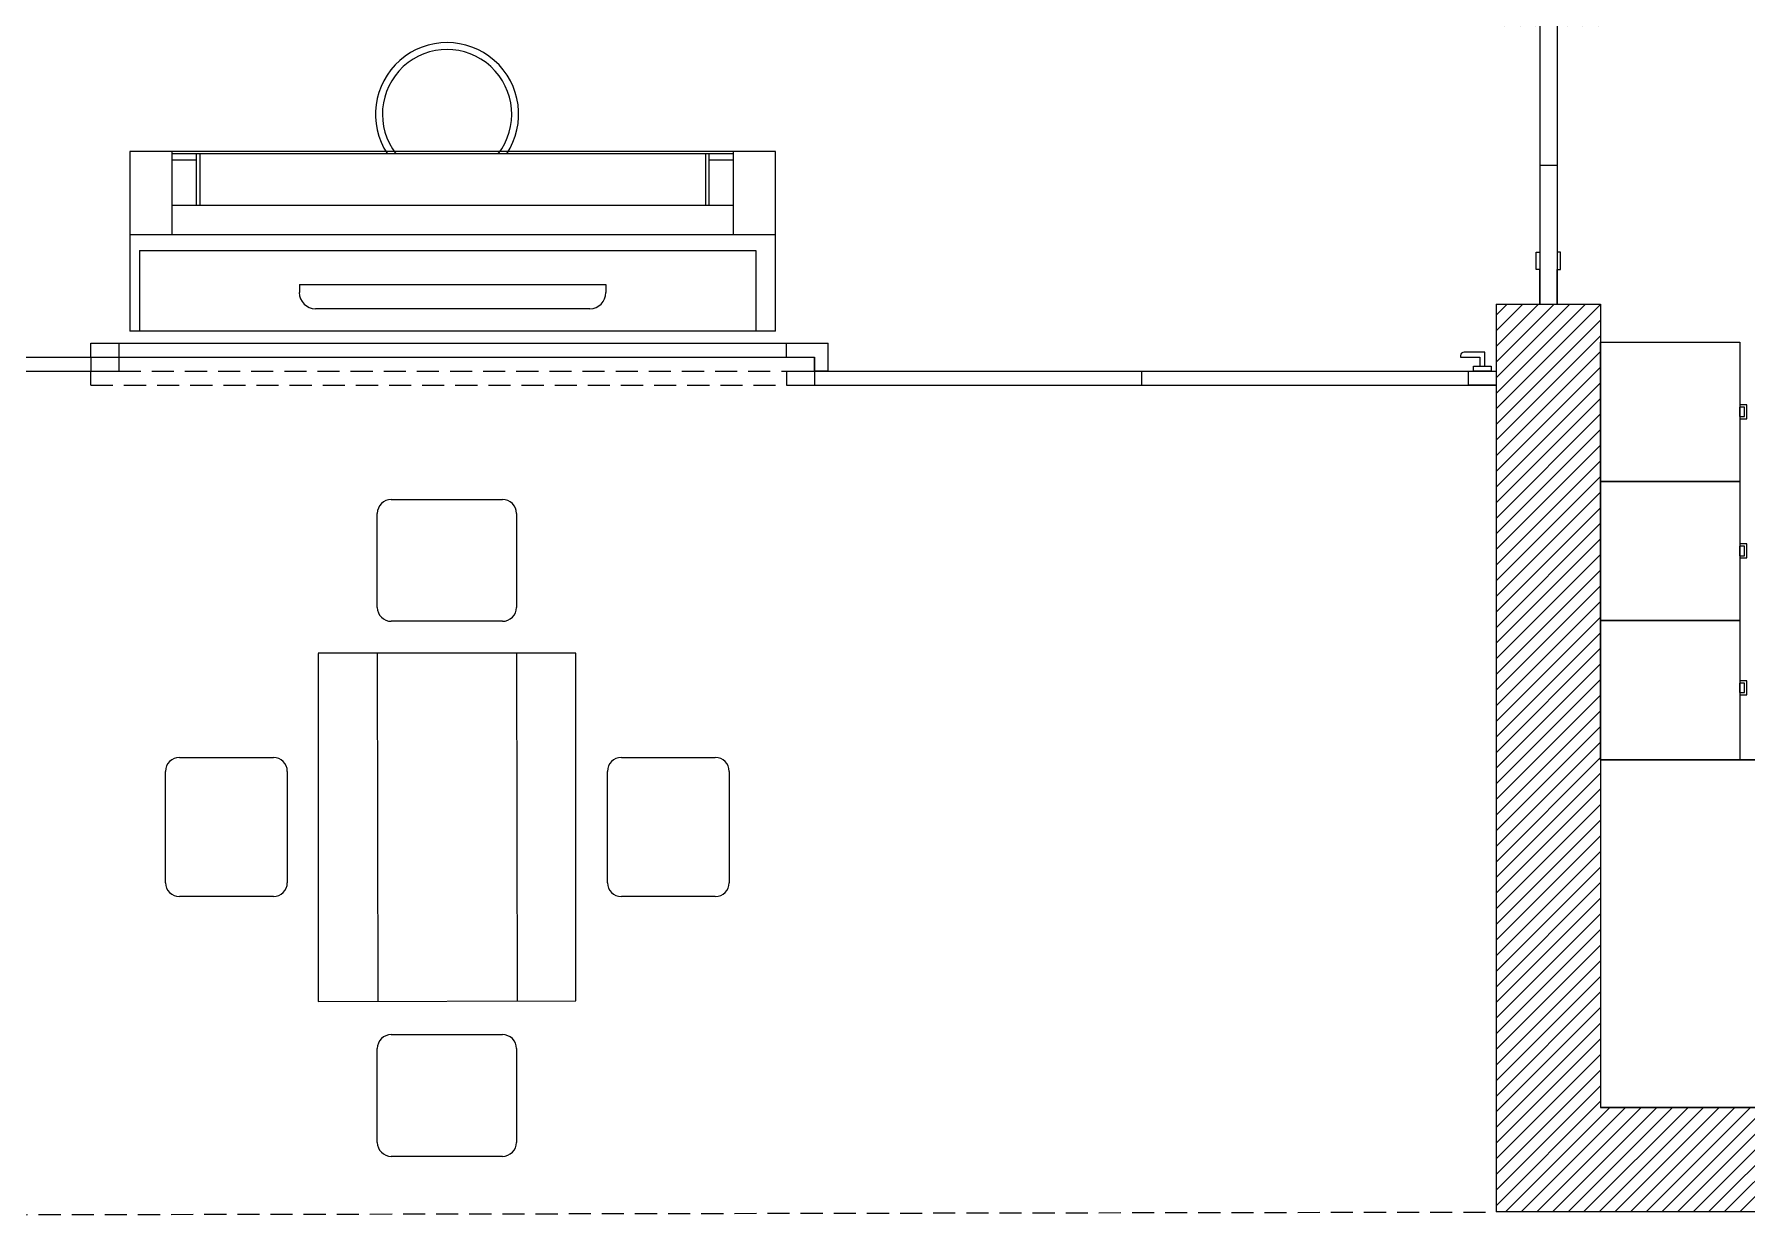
# Model space of a CAD drawing. Header units: millimetres. Extents: x 935 to 13922, y 3203 to 7816.
# Drawn here: x 4214.2 to 4706.5, y 6125.2 to 6464.8 of the extents above; entities that cross this region are included whole.
import ezdxf

# ---------------------------------------------------------------- set-up
doc = ezdxf.new("R2010")
doc.units = ezdxf.units.MM
doc.linetypes.add('TRATTEGGIATA2', pattern=[9.525, 6.35, -3.175])
doc.layers.get('0').update_dxf_attribs({"lineweight": 20})
for name, color, linetype, lineweight in [('binario finestra', 160, 'Continuous', 13), ('campiture', 253, 'Continuous', 0), ('finestre', 141, 'Continuous', 13), ('interni', 210, 'Continuous', 13), ('porte', 230, 'Continuous', 13)]:
    doc.layers.add(name, color=color, linetype=linetype, lineweight=lineweight)

msp = doc.modelspace()

# ---------------------------------------------------------------- hatches: boundary and pattern name
at = {"layer": 'campiture'}
h = msp.add_hatch(dxfattribs=at)
h.set_pattern_fill('ANSI31', color=256)
h.set_pattern_definition([(45, (435.8615, -1191.1522), (-2.245064, 2.245064), [])])
h.paths.add_polyline_path([(4034.29, 7018.9), (4034.29, 7036.04), (3724.44, 7036.04), (3724.44, 7006.04), (3728.44, 7006.04), (4004.44, 7006.04), (4004.44, 6842.62), (4004.44, 6836.04), (4034.44, 6836.04), (4034.44, 6863.94), (4096.18, 6863.94), (4096.18, 6893.94), (4034.29, 6893.94)])
h.paths.add_polyline_path([(4274.02, 7036.04), (4244.02, 7036.04), (4244.02, 7007.2), (4274.02, 7007.2)], flags=17)
h.paths.add_polyline_path([(4494.39, 6893.94), (4433.91, 6893.94), (4433.91, 6923.94), (4433.91, 7043.94), (4520.27, 7043.94), (4520.27, 7073.94), (4404.44, 7073.94), (4404.44, 6893.94), (4186.18, 6893.94), (4186.18, 6863.94), (4404.44, 6863.94), (4494.39, 6863.94)])
h.paths.add_polyline_path([(4664.44, 7073.94), (4585.27, 7073.94), (4585.27, 7043.94), (4633.91, 7043.94), (4633.91, 6893.94), (4573.91, 6893.94), (4564.39, 6893.94), (4564.39, 6881.44), (4639.39, 6881.44), (4639.39, 6876.44), (4564.39, 6876.44), (4564.39, 6863.94), (4634.44, 6863.94), (4634.44, 6736.67), (4664.44, 6736.67), (4664.44, 6893.94)])
h.paths.add_polyline_path([(4664.44, 6596.67), (4634.44, 6596.67), (4634.44, 6469.41), (4634.44, 6467.18), (4646.94, 6467.18), (4646.94, 6552.18), (4651.94, 6552.18), (4651.94, 6467.18), (4664.44, 6467.18)])
h.paths.add_polyline_path([(4954.44, 6510.62), (4924.44, 6510.62), (4924.44, 6156.26), (4664.44, 6156.26), (4664.44, 6256.26), (4664.44, 6387.18), (4634.44, 6387.18), (4634.44, 6126.26), (4854.44, 6126.26), (4954.44, 6126.26)])
h.paths.add_polyline_path([(4034.44, 6387.18), (4004.44, 6387.18), (4004.44, 6185.94), (4004.44, 6155.18), (3604.44, 6155.18), (3604.44, 6509.18), (3574.44, 6509.18), (3574.44, 6125.18), (4034.44, 6125.18), (4034.44, 6185.94)])
h.paths.add_polyline_path([(3882.37, 6509.18), (3862.37, 6509.18), (3862.37, 6489.18), (3882.37, 6489.18)])
h.paths.add_polyline_path([(4016.94, 6552.18), (4021.94, 6552.18), (4021.94, 6467.18), (4034.44, 6467.18), (4034.44, 6756.04), (4021.79, 6756.04), (4021.79, 6671.04), (4016.79, 6671.04), (4016.79, 6756.04), (4004.44, 6756.04), (3954.44, 6756.04), (3954.44, 6726.04), (4004.44, 6726.04), (4004.44, 6509.18), (3954.44, 6509.18), (3954.44, 6467.18), (4016.94, 6467.18)])
h.paths.add_polyline_path([(3788.97, 6743.47), (3874.41, 6743.47), (3874.44, 6756.04), (3724.44, 6756.04), (3724.44, 6726.04), (3874.37, 6726.04), (3874.4, 6738.47), (3788.97, 6738.47)])

# ---------------------------------------------------------------- linework, layer by layer
for p, q in [((4634.44, 6387.18), (4634.44, 6126.26)), ((4634.44, 6387.18), (4664.44, 6387.18)), ((4664.44, 6387.18), (4664.44, 6363.94)), ((4664.44, 6387.18), (4664.44, 6156.26)), ((4230.44, 6371.94), (4230.44, 6375.94)), ((4230.44, 6375.94), (4238.44, 6375.94)), ((4238.44, 6375.94), (4238.44, 6371.94)), ((4430.44, 6371.94), (4430.44, 6375.94)), ((4430.44, 6375.94), (4438.44, 6375.94)), ((4438.44, 6375.94), (4442.44, 6375.94)), ((4442.44, 6367.94), (4442.44, 6375.94)), ((4230.44, 6371.94), (4238.44, 6371.94)), ((4230.44, 6371.94), (4230.44, 6367.94)), ((4238.44, 6371.94), (4238.44, 6367.94)), ((4430.44, 6371.94), (4438.44, 6371.94)), ((4438.44, 6367.94), (4438.44, 6371.94)), ((4230.44, 6367.94), (4238.44, 6367.94)), ((4430.44, 6367.94), (4438.44, 6367.94)), ((4430.44, 6367.94), (4430.44, 6363.94)), ((4438.44, 6367.94), (4438.44, 6363.94)), ((4442.44, 6367.94), (4438.44, 6367.94)), ((4626.44, 6363.94), (4626.44, 6367.94)), ((4626.44, 6367.94), (4634.44, 6367.94)), ((4430.44, 6363.94), (4438.44, 6363.94)), ((4634.44, 6363.94), (4626.44, 6363.94)), ((4664.44, 6156.26), (4924.44, 6156.26))]:
    msp.add_line(p, q)
msp.add_lwpolyline([(4954.44, 6126.26), (4854.44, 6126.26), (4634.44, 6126.26)])
at = {"layer": 'binario finestra', "linetype": 'TRATTEGGIATA2'}
for p, q in [((4438.44, 6371.94), (4438.44, 6367.94)), ((4230.44, 6363.94), (4230.44, 6367.94)), ((4238.44, 6367.94), (4430.44, 6367.94)), ((4230.44, 6363.94), (4430.44, 6363.94))]:
    msp.add_line(p, q, dxfattribs=at)
at = {"layer": 'finestre'}
for p, q in [((4238.44, 6375.94), (4430.44, 6375.94)), ((4034.44, 6371.94), (4438.44, 6371.94)), ((4042.44, 6367.94), (4230.44, 6367.94)), ((4438.44, 6367.94), (4626.44, 6367.94)), ((4532.44, 6367.94), (4532.44, 6363.94)), ((4430.44, 6363.94), (4634.44, 6363.94))]:
    msp.add_line(p, q, dxfattribs=at)
at = {"layer": 'finestre', "linetype": 'TRATTEGGIATA2'}
msp.add_line((4034.44, 6125.18), (4634.44, 6126.26), dxfattribs=at)
at = {"layer": 'interni'}
for p, q in [((4241.67, 6431.09), (4241.67, 6407.22)), ((4427.21, 6431.09), (4241.67, 6431.09)), ((4241.67, 6431.09), (4241.67, 6407.22)), ((4253.73, 6431.09), (4253.73, 6407.22)), ((4415.15, 6430.41), (4253.73, 6430.41)), ((4260.69, 6430.41), (4260.69, 6415.57)), ((4260.69, 6430.41), (4260.69, 6415.57)), ((4261.85, 6415.57), (4261.85, 6430.41)), ((4261.85, 6415.57), (4261.85, 6430.41)), ((4407.26, 6415.57), (4407.26, 6430.41)), ((4407.26, 6415.57), (4407.26, 6430.41)), ((4408.19, 6415.57), (4408.19, 6430.41)), ((4408.19, 6415.57), (4408.19, 6430.41)), ((4415.15, 6407.22), (4415.15, 6431.09)), ((4427.21, 6379.39), (4427.21, 6431.09)), ((4260.69, 6428.56), (4253.73, 6428.56)), ((4260.69, 6428.56), (4253.73, 6428.56)), ((4415.15, 6428.56), (4408.19, 6428.56)), ((4415.15, 6428.56), (4408.19, 6428.56)), ((4415.15, 6415.57), (4253.73, 6415.57)), ((4415.15, 6415.57), (4253.73, 6415.57)), ((4241.67, 6407.22), (4241.67, 6379.39)), ((4241.67, 6407.22), (4427.21, 6407.22)), ((4241.67, 6407.22), (4241.67, 6379.39)), ((4241.67, 6407.22), (4427.21, 6407.22)), ((4244.46, 6402.58), (4244.46, 6379.39)), ((4244.46, 6402.58), (4421.64, 6402.58)), ((4244.46, 6402.58), (4244.46, 6379.39)), ((4244.46, 6402.58), (4421.64, 6402.58)), ((4421.64, 6402.58), (4421.64, 6379.39)), ((4421.64, 6402.58), (4421.64, 6379.39)), ((4290.38, 6392.84), (4378.5, 6392.84)), ((4290.38, 6392.84), (4290.38, 6390.52)), ((4290.38, 6392.84), (4378.5, 6392.84)), ((4290.38, 6392.84), (4290.38, 6390.52)), ((4378.5, 6392.84), (4378.5, 6390.52)), ((4378.5, 6392.84), (4378.5, 6390.52)), ((4373.87, 6385.89), (4295.01, 6385.89)), ((4373.87, 6385.89), (4295.01, 6385.89)), ((4427.21, 6379.39), (4241.67, 6379.39)), ((4664.44, 6376.26), (4704.44, 6376.26)), ((4664.44, 6336.26), (4664.44, 6376.26)), ((4704.44, 6376.26), (4704.44, 6336.26)), ((4706.44, 6358.26), (4704.44, 6358.26)), ((4705.8, 6357.62), (4704.44, 6357.62)), ((4704.44, 6354.9), (4704.44, 6357.62)), ((4705.8, 6354.9), (4705.8, 6357.62)), ((4706.44, 6354.26), (4706.44, 6358.26)), ((4704.44, 6354.9), (4705.8, 6354.9)), ((4704.44, 6354.26), (4706.44, 6354.26)), ((4704.44, 6336.26), (4664.44, 6336.26)), ((4664.44, 6336.26), (4704.44, 6336.26)), ((4664.44, 6296.26), (4664.44, 6336.26)), ((4704.44, 6336.26), (4704.44, 6296.26)), ((4316.78, 6331.04), (4348.78, 6331.04)), ((4312.78, 6300.04), (4312.78, 6327.04)), ((4352.78, 6327.04), (4352.78, 6300.04)), ((4706.44, 6318.26), (4704.44, 6318.26)), ((4705.8, 6317.62), (4704.44, 6317.62)), ((4704.44, 6314.9), (4704.44, 6317.62)), ((4705.8, 6314.9), (4705.8, 6317.62)), ((4706.44, 6314.26), (4706.44, 6318.26)), ((4704.44, 6314.9), (4705.8, 6314.9)), ((4704.44, 6314.26), (4706.44, 6314.26)), ((4348.78, 6296.04), (4316.78, 6296.04)), ((4704.44, 6296.26), (4664.44, 6296.26)), ((4664.44, 6296.26), (4704.44, 6296.26)), ((4664.44, 6256.26), (4664.44, 6296.26)), ((4704.44, 6296.26), (4704.44, 6256.26)), ((4369.81, 6286.91), (4295.76, 6286.91)), ((4295.76, 6286.78), (4295.76, 6186.78)), ((4312.78, 6286.91), (4312.96, 6186.81)), ((4352.78, 6286.91), (4352.96, 6186.81)), ((4369.81, 6186.91), (4369.81, 6286.91)), ((4706.44, 6278.9), (4704.44, 6278.9)), ((4704.44, 6275.53), (4704.44, 6278.26)), ((4705.8, 6278.26), (4704.44, 6278.26)), ((4705.8, 6275.53), (4705.8, 6278.26)), ((4706.44, 6274.9), (4706.44, 6278.9)), ((4704.44, 6275.53), (4705.8, 6275.53)), ((4704.44, 6274.9), (4706.44, 6274.9)), ((4251.91, 6220.91), (4251.91, 6252.91)), ((4255.91, 6256.91), (4282.91, 6256.91)), ((4286.91, 6252.91), (4286.91, 6220.91)), ((4378.95, 6220.91), (4378.95, 6252.91)), ((4382.95, 6256.91), (4409.95, 6256.91)), ((4413.95, 6252.91), (4413.95, 6220.91)), ((4664.44, 6256.26), (4924.44, 6256.26)), ((4664.44, 6256.26), (4664.44, 6156.26)), ((4704.44, 6256.26), (4664.44, 6256.26)), ((4677.06, 6256.32), (4682.06, 6256.32)), ((4682.06, 6256.32), (4722.06, 6256.32)), ((4282.91, 6216.91), (4255.91, 6216.91)), ((4409.95, 6216.91), (4382.95, 6216.91)), ((4295.76, 6186.78), (4369.81, 6186.91)), ((4316.78, 6177.25), (4348.78, 6177.25)), ((4312.78, 6146.25), (4312.78, 6173.25)), ((4352.78, 6173.25), (4352.78, 6146.25)), ((4924.44, 6156.26), (4664.44, 6156.26)), ((4924.44, 6156.26), (4664.44, 6156.26)), ((4348.78, 6142.25), (4316.78, 6142.25))]:
    msp.add_line(p, q, dxfattribs=at)
for centre, radius, start, end in [((4332.84, 6441.79), 20.58, 326.4413, 213.5587), ((4332.84, 6441.79), 18.58, 322.2443, 217.7557), ((4295.01, 6390.52), 4.64, 180, 270), ((4295.01, 6390.52), 4.64, 180, 270), ((4373.87, 6390.52), 4.64, 270, 360), ((4373.87, 6390.52), 4.64, 270, 360), ((4316.78, 6327.04), 4, 90, 180), ((4348.78, 6327.04), 4, 0, 90), ((4316.78, 6300.04), 4, 180, 270), ((4348.78, 6300.04), 4, 270, 0), ((4255.91, 6252.91), 4, 90, 180), ((4282.91, 6252.91), 4, 0, 90), ((4382.95, 6252.91), 4, 90, 180), ((4409.95, 6252.91), 4, 0, 90), ((4255.91, 6220.91), 4, 180, 270), ((4282.91, 6220.91), 4, 270, 0), ((4382.95, 6220.91), 4, 180, 270), ((4409.95, 6220.91), 4, 270, 0), ((4316.78, 6173.25), 4, 90, 180), ((4348.78, 6173.25), 4, 0, 90), ((4316.78, 6146.25), 4, 180, 270), ((4348.78, 6146.25), 4, 270, 0)]:
    msp.add_arc(centre, radius, start, end, dxfattribs=at)
at = {"layer": 'porte'}
for p, q in [((4646.94, 6467.18), (4646.94, 6387.18)), ((4651.94, 6467.18), (4651.94, 6387.18)), ((4646.94, 6427.18), (4651.94, 6427.18)), ((4645.94, 6397.18), (4645.94, 6402.18)), ((4645.94, 6402.18), (4646.94, 6402.18)), ((4652.94, 6402.18), (4651.94, 6402.18)), ((4652.94, 6397.18), (4652.94, 6402.18)), ((4646.94, 6397.18), (4645.94, 6397.18)), ((4646.94, 6387.18), (4646.94, 6397.18)), ((4651.94, 6387.18), (4651.94, 6397.18)), ((4651.94, 6397.18), (4652.94, 6397.18)), ((4624.19, 6372.42), (4624.19, 6371.92)), ((4624.19, 6371.92), (4629.69, 6371.92)), ((4631.19, 6373.42), (4625.19, 6373.42)), ((4629.69, 6371.92), (4629.69, 6369.42)), ((4631.19, 6369.42), (4631.19, 6373.42))]:
    msp.add_line(p, q, dxfattribs=at)
msp.add_lwpolyline([(4632.99, 6367.94), (4627.89, 6367.94), (4627.89, 6369.42), (4632.99, 6369.42)], close=True, dxfattribs=at)
msp.add_arc((4625.19, 6372.42), 1, 90, 180, dxfattribs=at)

doc.saveas('drawing.dxf')
